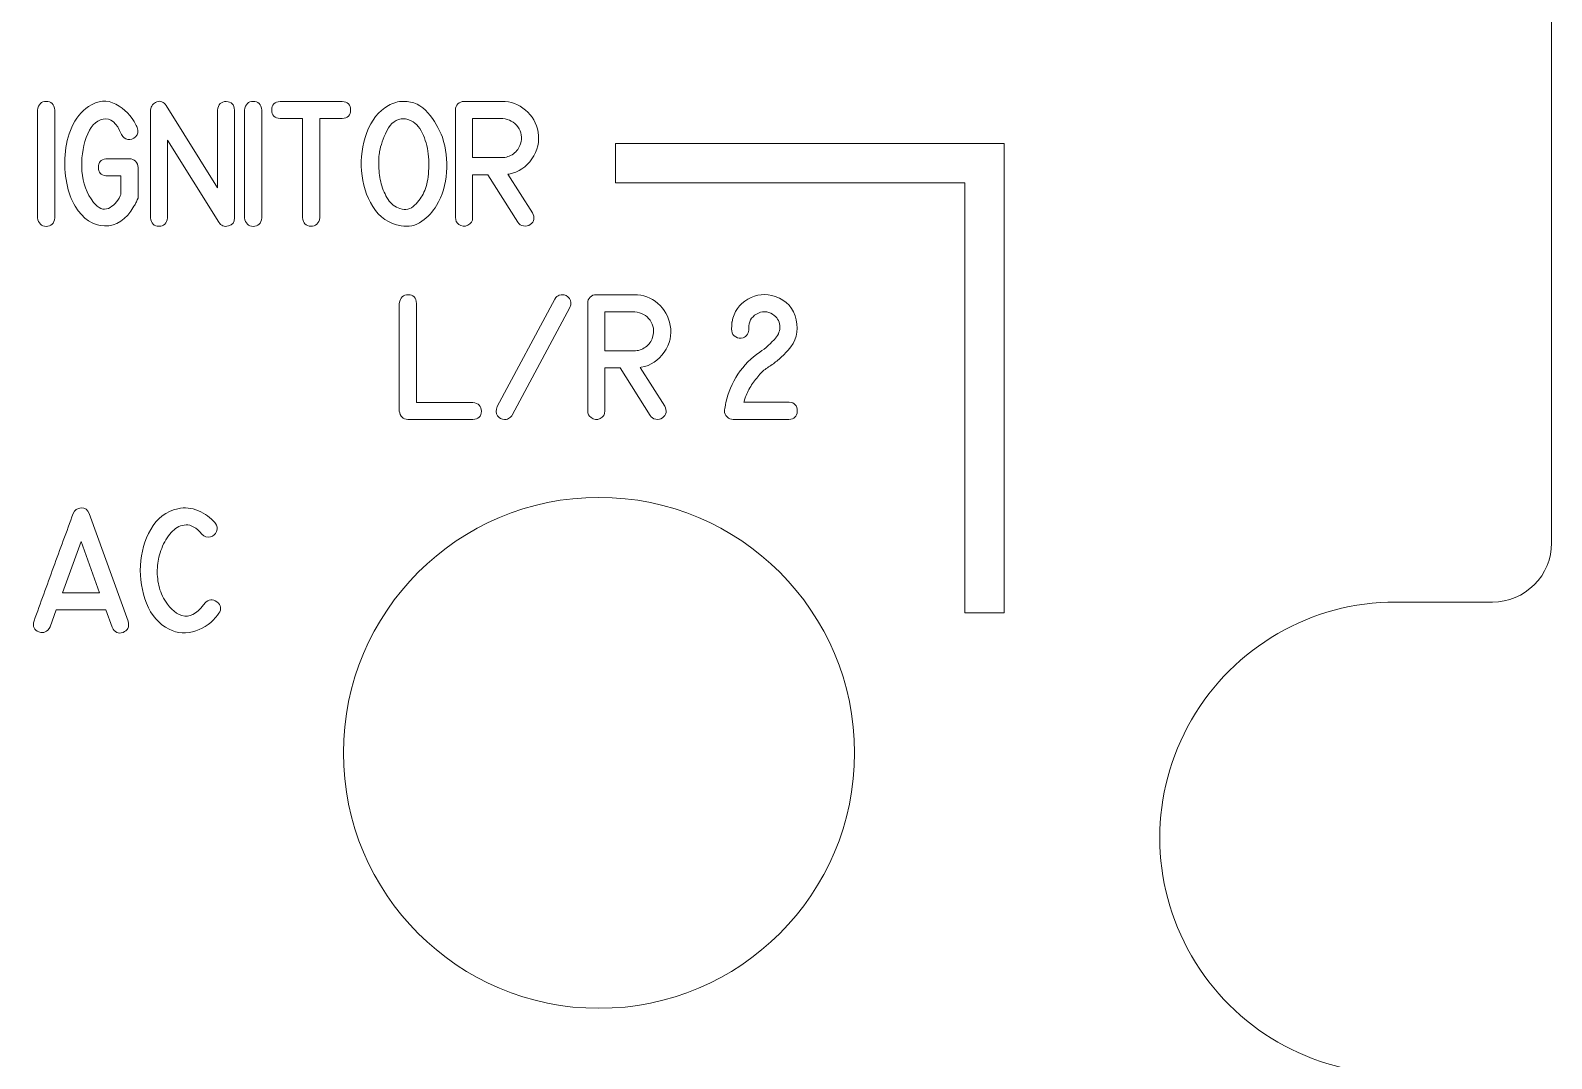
# Model space of a CAD drawing. Header units: millimetres. Extents: x -72 to 72, y -123 to 123.
# Drawn here: x 33.54 to 72.23, y 37.25 to 63.41 of the extents above; entities that cross this region are included whole.
import ezdxf

# ---------------------------------------------------------------- set-up
doc = ezdxf.new("R2010")
doc.units = ezdxf.units.MM
doc.header["$MEASUREMENT"] = 0
doc.layers.add('Layer 1', color=7, linetype='Continuous')

msp = doc.modelspace()

# ---------------------------------------------------------------- linework, layer by layer
at = {"layer": 'Layer 1', "color": 250, "lineweight": 9}
msp.add_ellipse((48, 45.025), major_axis=(0, 6.5), ratio=1, dxfattribs=at)
at = {"layer": 'Layer 1', "lineweight": 9}
msp.add_open_spline([(70.725, 123.025), (70.725, 123.025), (-70.725, 123.025), (-70.725, 123.025), (-70.725, 123.025), (-71.1231, 123.0247), (-71.5047, 122.8663), (-71.786, 122.5847), (-71.786, 122.5847), (-72.0673, 122.303), (-72.2252, 121.923), (-72.225, 121.525), (-72.225, 121.525), (-72.225, 121.525), (-72.225, 117.0375), (-72.225, 117.0375), (-72.225, 117.0375), (-72.2247, 116.6394), (-72.0664, 116.2577), (-71.7847, 115.9764), (-71.7847, 115.9764), (-71.503, 115.6951), (-71.1231, 115.5372), (-70.725, 115.5375), (-70.725, 115.5375), (-70.725, 115.5375), (-68.2625, 115.5375), (-68.2625, 115.5375), (-68.2625, 115.5375), (-66.1189, 115.5375), (-64.1381, 114.3939), (-63.0663, 112.5375), (-63.0663, 112.5375), (-61.9945, 110.6811), (-61.9945, 108.3939), (-63.0663, 106.5375), (-63.0663, 106.5375), (-64.1381, 104.6811), (-66.1189, 103.5375), (-68.2625, 103.5375), (-68.2625, 103.5375), (-68.2625, 103.5375), (-70.725, 103.5375), (-70.725, 103.5375), (-70.725, 103.5375), (-71.1231, 103.5372), (-71.5047, 103.3788), (-71.786, 103.0972), (-71.786, 103.0972), (-72.0673, 102.8155), (-72.2252, 102.4355), (-72.225, 102.0375), (-72.225, 102.0375), (-72.225, 102.0375), (-72.225, 50.3625), (-72.225, 50.3625), (-72.225, 50.3625), (-72.2247, 49.9644), (-72.0664, 49.5827), (-71.7847, 49.3014), (-71.7847, 49.3014), (-71.503, 49.0201), (-71.1231, 48.8622), (-70.725, 48.8625), (-70.725, 48.8625), (-70.725, 48.8625), (-68.2625, 48.8625), (-68.2625, 48.8625), (-68.2625, 48.8625), (-66.1189, 48.8625), (-64.1381, 47.7189), (-63.0663, 45.8625), (-63.0663, 45.8625), (-61.9945, 44.0061), (-61.9945, 41.7189), (-63.0663, 39.8625), (-63.0663, 39.8625), (-64.1381, 38.0061), (-66.1189, 36.8625), (-68.2625, 36.8625), (-68.2625, 36.8625), (-68.2625, 36.8625), (-70.725, 36.8625), (-70.725, 36.8625), (-70.725, 36.8625), (-71.1231, 36.8622), (-71.5047, 36.7038), (-71.786, 36.4222), (-71.786, 36.4222), (-72.0673, 36.1405), (-72.2252, 35.7605), (-72.225, 35.3625), (-72.225, 35.3625), (-72.225, 35.3625), (-72.225, -35.3625), (-72.225, -35.3625), (-72.225, -35.3625), (-72.2247, -35.7606), (-72.0664, -36.1423), (-71.7847, -36.4236), (-71.7847, -36.4236), (-71.503, -36.7049), (-71.1231, -36.8628), (-70.725, -36.8625), (-70.725, -36.8625), (-70.725, -36.8625), (-68.2625, -36.8625), (-68.2625, -36.8625), (-68.2625, -36.8625), (-66.1189, -36.8625), (-64.1381, -38.0061), (-63.0663, -39.8625), (-63.0663, -39.8625), (-61.9945, -41.7189), (-61.9945, -44.0061), (-63.0663, -45.8625), (-63.0663, -45.8625), (-64.1381, -47.7189), (-66.1189, -48.8625), (-68.2625, -48.8625), (-68.2625, -48.8625), (-68.2625, -48.8625), (-70.725, -48.8625), (-70.725, -48.8625), (-70.725, -48.8625), (-71.1231, -48.8628), (-71.5047, -49.0212), (-71.786, -49.3028), (-71.786, -49.3028), (-72.0673, -49.5845), (-72.2252, -49.9645), (-72.225, -50.3625), (-72.225, -50.3625), (-72.225, -50.3625), (-72.225, -102.0375), (-72.225, -102.0375), (-72.225, -102.0375), (-72.2247, -102.4356), (-72.0664, -102.8173), (-71.7847, -103.0986), (-71.7847, -103.0986), (-71.503, -103.3799), (-71.1231, -103.5378), (-70.725, -103.5375), (-70.725, -103.5375), (-70.725, -103.5375), (-68.2625, -103.5375), (-68.2625, -103.5375), (-68.2625, -103.5375), (-66.1189, -103.5375), (-64.1381, -104.6811), (-63.0663, -106.5375), (-63.0663, -106.5375), (-61.9945, -108.3939), (-61.9945, -110.6811), (-63.0663, -112.5375), (-63.0663, -112.5375), (-64.1381, -114.3939), (-66.1189, -115.5375), (-68.2625, -115.5375), (-68.2625, -115.5375), (-68.2625, -115.5375), (-70.725, -115.5375), (-70.725, -115.5375), (-70.725, -115.5375), (-71.1231, -115.5378), (-71.5047, -115.6962), (-71.786, -115.9778), (-71.786, -115.9778), (-72.0673, -116.2595), (-72.2252, -116.6395), (-72.225, -117.0375), (-72.225, -117.0375), (-72.225, -117.0375), (-72.225, -121.525), (-72.225, -121.525), (-72.225, -121.525), (-72.2247, -121.9231), (-72.0664, -122.3048), (-71.7847, -122.5861), (-71.7847, -122.5861), (-71.503, -122.8674), (-71.1231, -123.0253), (-70.725, -123.025), (-70.725, -123.025), (-70.725, -123.025), (70.725, -123.025), (70.725, -123.025), (70.725, -123.025), (71.1231, -123.0248), (71.5048, -122.8664), (71.7861, -122.5847), (71.7861, -122.5847), (72.0674, -122.3031), (72.2253, -121.9231), (72.225, -121.525), (72.225, -121.525), (72.225, -121.525), (72.225, -117.0375), (72.225, -117.0375), (72.225, -117.0375), (72.2248, -116.6395), (72.0664, -116.2578), (71.7847, -115.9765), (71.7847, -115.9765), (71.5031, -115.6952), (71.1231, -115.5373), (70.725, -115.5375), (70.725, -115.5375), (70.725, -115.5375), (68.2625, -115.5375), (68.2625, -115.5375), (68.2625, -115.5375), (66.1189, -115.5375), (64.1382, -114.3939), (63.0664, -112.5375), (63.0664, -112.5375), (61.9946, -110.6811), (61.9946, -108.3939), (63.0664, -106.5375), (63.0664, -106.5375), (64.1382, -104.6811), (66.1189, -103.5375), (68.2625, -103.5375), (68.2625, -103.5375), (68.2625, -103.5375), (70.725, -103.5375), (70.725, -103.5375), (70.725, -103.5375), (71.1231, -103.5373), (71.5048, -103.3789), (71.7861, -103.0972), (71.7861, -103.0972), (72.0674, -102.8156), (72.2253, -102.4356), (72.225, -102.0375), (72.225, -102.0375), (72.225, -102.0375), (72.225, -50.3625), (72.225, -50.3625), (72.225, -50.3625), (72.2248, -49.9645), (72.0664, -49.5828), (71.7847, -49.3015), (71.7847, -49.3015), (71.5031, -49.0202), (71.1231, -48.8623), (70.725, -48.8625), (70.725, -48.8625), (70.725, -48.8625), (68.2625, -48.8625), (68.2625, -48.8625), (68.2625, -48.8625), (66.1189, -48.8625), (64.1382, -47.7189), (63.0664, -45.8625), (63.0664, -45.8625), (61.9946, -44.0061), (61.9946, -41.7189), (63.0664, -39.8625), (63.0664, -39.8625), (64.1382, -38.0061), (66.1189, -36.8625), (68.2625, -36.8625), (68.2625, -36.8625), (68.2625, -36.8625), (70.725, -36.8625), (70.725, -36.8625), (70.725, -36.8625), (71.1231, -36.8623), (71.5048, -36.7039), (71.7861, -36.4222), (71.7861, -36.4222), (72.0674, -36.1406), (72.2253, -35.7606), (72.225, -35.3625), (72.225, -35.3625), (72.225, -35.3625), (72.225, 35.3625), (72.225, 35.3625), (72.225, 35.3625), (72.2248, 35.7605), (72.0664, 36.1422), (71.7847, 36.4235), (71.7847, 36.4235), (71.5031, 36.7048), (71.1231, 36.8627), (70.725, 36.8625), (70.725, 36.8625), (70.725, 36.8625), (68.2625, 36.8625), (68.2625, 36.8625), (68.2625, 36.8625), (66.1189, 36.8625), (64.1382, 38.0061), (63.0664, 39.8625), (63.0664, 39.8625), (61.9946, 41.7189), (61.9946, 44.0061), (63.0664, 45.8625), (63.0664, 45.8625), (64.1382, 47.7189), (66.1189, 48.8625), (68.2625, 48.8625), (68.2625, 48.8625), (68.2625, 48.8625), (70.725, 48.8625), (70.725, 48.8625), (70.725, 48.8625), (71.1231, 48.8627), (71.5048, 49.0211), (71.7861, 49.3028), (71.7861, 49.3028), (72.0674, 49.5844), (72.2253, 49.9644), (72.225, 50.3625), (72.225, 50.3625), (72.225, 50.3625), (72.225, 102.0375), (72.225, 102.0375), (72.225, 102.0375), (72.2248, 102.4355), (72.0664, 102.8172), (71.7847, 103.0985), (71.7847, 103.0985), (71.5031, 103.3798), (71.1231, 103.5377), (70.725, 103.5375), (70.725, 103.5375), (70.725, 103.5375), (68.2625, 103.5375), (68.2625, 103.5375), (68.2625, 103.5375), (66.1189, 103.5375), (64.1382, 104.6811), (63.0664, 106.5375), (63.0664, 106.5375), (61.9946, 108.3939), (61.9946, 110.6811), (63.0664, 112.5375), (63.0664, 112.5375), (64.1382, 114.3939), (66.1189, 115.5375), (68.2625, 115.5375), (68.2625, 115.5375), (68.2625, 115.5375), (70.725, 115.5375), (70.725, 115.5375), (70.725, 115.5375), (71.1231, 115.5377), (71.5048, 115.6961), (71.7861, 115.9778), (71.7861, 115.9778), (72.0674, 116.2594), (72.2253, 116.6394), (72.225, 117.0375), (72.225, 117.0375), (72.225, 117.0375), (72.225, 121.525), (72.225, 121.525), (72.225, 121.525), (72.2248, 121.923), (72.0664, 122.3047), (71.7847, 122.586), (71.7847, 122.586), (71.5031, 122.8673), (71.1231, 123.0252), (70.725, 123.025)], degree=3, knots=[0, 0, 0, 0, 0.0107527, 0.0107527, 0.0107527, 0.0107527, 0.0215054, 0.0215054, 0.0215054, 0.0215054, 0.0322581, 0.0322581, 0.0322581, 0.0322581, 0.0430108, 0.0430108, 0.0430108, 0.0430108, 0.0537634, 0.0537634, 0.0537634, 0.0537634, 0.0645161, 0.0645161, 0.0645161, 0.0645161, 0.0752688, 0.0752688, 0.0752688, 0.0752688, 0.0860215, 0.0860215, 0.0860215, 0.0860215, 0.0967742, 0.0967742, 0.0967742, 0.0967742, 0.1075269, 0.1075269, 0.1075269, 0.1075269, 0.1182796, 0.1182796, 0.1182796, 0.1182796, 0.1290323, 0.1290323, 0.1290323, 0.1290323, 0.1397849, 0.1397849, 0.1397849, 0.1397849, 0.1505376, 0.1505376, 0.1505376, 0.1505376, 0.1612903, 0.1612903, 0.1612903, 0.1612903, 0.172043, 0.172043, 0.172043, 0.172043, 0.1827957, 0.1827957, 0.1827957, 0.1827957, 0.1935484, 0.1935484, 0.1935484, 0.1935484, 0.2043011, 0.2043011, 0.2043011, 0.2043011, 0.2150538, 0.2150538, 0.2150538, 0.2150538, 0.2258065, 0.2258065, 0.2258065, 0.2258065, 0.2365591, 0.2365591, 0.2365591, 0.2365591, 0.2473118, 0.2473118, 0.2473118, 0.2473118, 0.2580645, 0.2580645, 0.2580645, 0.2580645, 0.2688172, 0.2688172, 0.2688172, 0.2688172, 0.2795699, 0.2795699, 0.2795699, 0.2795699, 0.2903226, 0.2903226, 0.2903226, 0.2903226, 0.3010753, 0.3010753, 0.3010753, 0.3010753, 0.311828, 0.311828, 0.311828, 0.311828, 0.3225806, 0.3225806, 0.3225806, 0.3225806, 0.3333333, 0.3333333, 0.3333333, 0.3333333, 0.344086, 0.344086, 0.344086, 0.344086, 0.3548387, 0.3548387, 0.3548387, 0.3548387, 0.3655914, 0.3655914, 0.3655914, 0.3655914, 0.3763441, 0.3763441, 0.3763441, 0.3763441, 0.3870968, 0.3870968, 0.3870968, 0.3870968, 0.3978495, 0.3978495, 0.3978495, 0.3978495, 0.4086022, 0.4086022, 0.4086022, 0.4086022, 0.4193548, 0.4193548, 0.4193548, 0.4193548, 0.4301075, 0.4301075, 0.4301075, 0.4301075, 0.4408602, 0.4408602, 0.4408602, 0.4408602, 0.4516129, 0.4516129, 0.4516129, 0.4516129, 0.4623656, 0.4623656, 0.4623656, 0.4623656, 0.4731183, 0.4731183, 0.4731183, 0.4731183, 0.483871, 0.483871, 0.483871, 0.483871, 0.4946237, 0.4946237, 0.4946237, 0.4946237, 0.5053763, 0.5053763, 0.5053763, 0.5053763, 0.516129, 0.516129, 0.516129, 0.516129, 0.5268817, 0.5268817, 0.5268817, 0.5268817, 0.5376344, 0.5376344, 0.5376344, 0.5376344, 0.5483871, 0.5483871, 0.5483871, 0.5483871, 0.5591398, 0.5591398, 0.5591398, 0.5591398, 0.5698925, 0.5698925, 0.5698925, 0.5698925, 0.5806452, 0.5806452, 0.5806452, 0.5806452, 0.5913978, 0.5913978, 0.5913978, 0.5913978, 0.6021505, 0.6021505, 0.6021505, 0.6021505, 0.6129032, 0.6129032, 0.6129032, 0.6129032, 0.6236559, 0.6236559, 0.6236559, 0.6236559, 0.6344086, 0.6344086, 0.6344086, 0.6344086, 0.6451613, 0.6451613, 0.6451613, 0.6451613, 0.655914, 0.655914, 0.655914, 0.655914, 0.6666667, 0.6666667, 0.6666667, 0.6666667, 0.6774194, 0.6774194, 0.6774194, 0.6774194, 0.688172, 0.688172, 0.688172, 0.688172, 0.6989247, 0.6989247, 0.6989247, 0.6989247, 0.7096774, 0.7096774, 0.7096774, 0.7096774, 0.7204301, 0.7204301, 0.7204301, 0.7204301, 0.7311828, 0.7311828, 0.7311828, 0.7311828, 0.7419355, 0.7419355, 0.7419355, 0.7419355, 0.7526882, 0.7526882, 0.7526882, 0.7526882, 0.7634409, 0.7634409, 0.7634409, 0.7634409, 0.7741935, 0.7741935, 0.7741935, 0.7741935, 0.7849462, 0.7849462, 0.7849462, 0.7849462, 0.7956989, 0.7956989, 0.7956989, 0.7956989, 0.8064516, 0.8064516, 0.8064516, 0.8064516, 0.8172043, 0.8172043, 0.8172043, 0.8172043, 0.827957, 0.827957, 0.827957, 0.827957, 0.8387097, 0.8387097, 0.8387097, 0.8387097, 0.8494624, 0.8494624, 0.8494624, 0.8494624, 0.8602151, 0.8602151, 0.8602151, 0.8602151, 0.8709677, 0.8709677, 0.8709677, 0.8709677, 0.8817204, 0.8817204, 0.8817204, 0.8817204, 0.8924731, 0.8924731, 0.8924731, 0.8924731, 0.9032258, 0.9032258, 0.9032258, 0.9032258, 0.9139785, 0.9139785, 0.9139785, 0.9139785, 0.9247312, 0.9247312, 0.9247312, 0.9247312, 0.9354839, 0.9354839, 0.9354839, 0.9354839, 0.9462366, 0.9462366, 0.9462366, 0.9462366, 0.9569892, 0.9569892, 0.9569892, 0.9569892, 0.9677419, 0.9677419, 0.9677419, 0.9677419, 0.9784946, 0.9784946, 0.9784946, 0.9784946, 1, 1, 1, 1], dxfattribs=at)
at = {"layer": 'Layer 1', "color": 240, "lineweight": 9}
for points, knots in [([(34.1618, 58.6382), (34.139, 58.4927), (34.0655, 58.4202), (33.9411, 58.4207), (33.9411, 58.4207), (33.8162, 58.4212), (33.7432, 58.4937), (33.7215, 58.6382), (33.7215, 58.6382), (33.7215, 58.6382), (33.7215, 61.3793), (33.7215, 61.3793), (33.7215, 61.3793), (33.7432, 61.5248), (33.8162, 61.5983), (33.9411, 61.5989), (33.9411, 61.5989), (34.0655, 61.5994), (34.139, 61.5258), (34.1618, 61.3793), (34.1618, 61.3793), (34.1618, 61.3793), (34.1618, 58.6382), (34.1618, 58.6382)], [0, 0, 0, 0, 0.1428571, 0.1428571, 0.1428571, 0.1428571, 0.2857143, 0.2857143, 0.2857143, 0.2857143, 0.4285714, 0.4285714, 0.4285714, 0.4285714, 0.5714286, 0.5714286, 0.5714286, 0.5714286, 0.7142857, 0.7142857, 0.7142857, 0.7142857, 1, 1, 1, 1]), ([(35.472, 59.7034), (35.472, 59.7034), (35.4582, 59.705), (35.4582, 59.705), (35.4582, 59.705), (35.3317, 59.7203), (35.2688, 59.7923), (35.2688, 59.9204), (35.2688, 59.9204), (35.2688, 60.0484), (35.3317, 60.1204), (35.4582, 60.1357), (35.4582, 60.1357), (35.4582, 60.1357), (35.472, 60.1389), (35.472, 60.1389), (35.472, 60.1389), (35.472, 60.1389), (35.4857, 60.1389), (35.4857, 60.1389), (35.4857, 60.1389), (35.4857, 60.1389), (36.0577, 60.1389), (36.0577, 60.1389), (36.0577, 60.1389), (36.1181, 60.1389), (36.1694, 60.1177), (36.2123, 60.0749), (36.2123, 60.0749), (36.2551, 60.032), (36.2763, 59.9802), (36.2763, 59.9204), (36.2763, 59.9204), (36.2763, 59.9204), (36.2763, 59.1345), (36.2763, 59.1345), (36.2763, 59.1345), (36.2763, 59.1345), (36.2578, 59.0943), (36.2578, 59.0943), (36.2578, 59.0943), (36.2578, 59.0943), (36.2472, 59.0695), (36.2472, 59.0695), (36.2472, 59.0695), (36.2472, 59.0695), (36.2361, 59.0462), (36.2361, 59.0462), (36.2361, 59.0462), (36.2361, 59.0462), (36.2239, 59.0229), (36.2239, 59.0229), (36.2239, 59.0229), (36.2239, 59.0229), (36.2112, 58.9996), (36.2112, 58.9996), (36.2112, 58.9996), (36.2112, 58.9996), (36.2006, 58.9763), (36.2006, 58.9763), (36.2006, 58.9763), (36.2006, 58.9763), (36.1879, 58.953), (36.1879, 58.953), (36.1879, 58.953), (36.1879, 58.953), (36.1742, 58.9298), (36.1742, 58.9298), (36.1742, 58.9298), (35.9736, 58.589), (35.7244, 58.4223), (35.427, 58.4297), (35.427, 58.4297), (35.1291, 58.4376), (34.8793, 58.6059), (34.6766, 58.9345), (34.6766, 58.9345), (34.5803, 59.0906), (34.5094, 59.2859), (34.4628, 59.5214), (34.4628, 59.5214), (34.4163, 59.7563), (34.402, 59.9966), (34.421, 60.2421), (34.421, 60.2421), (34.4395, 60.4876), (34.4967, 60.721), (34.5919, 60.9427), (34.5919, 60.9427), (34.6877, 61.1644), (34.8306, 61.3406), (35.0206, 61.4708), (35.0206, 61.4708), (35.2587, 61.6322), (35.4899, 61.6507), (35.7154, 61.5274), (35.7154, 61.5274), (35.9408, 61.4036), (36.1091, 61.2306), (36.2207, 61.0073), (36.2207, 61.0073), (36.2207, 61.0073), (36.2329, 60.9824), (36.2329, 60.9824), (36.2329, 60.9824), (36.2329, 60.9824), (36.2424, 60.9607), (36.2424, 60.9607), (36.2424, 60.9607), (36.2424, 60.9607), (36.2546, 60.9374), (36.2546, 60.9374), (36.2546, 60.9374), (36.29, 60.8395), (36.2763, 60.7591), (36.2144, 60.6972), (36.2144, 60.6972), (36.1546, 60.6384), (36.0895, 60.6162), (36.0191, 60.631), (36.0191, 60.631), (35.9487, 60.6464), (35.8948, 60.6876), (35.8561, 60.7559), (35.8561, 60.7559), (35.7355, 61.0559), (35.5799, 61.1867), (35.3889, 61.148), (35.3889, 61.148), (35.1984, 61.1099), (35.0555, 60.9538), (34.9602, 60.6802), (34.9602, 60.6802), (34.8671, 60.4157), (34.8306, 60.131), (34.8502, 59.8267), (34.8502, 59.8267), (34.8698, 59.5224), (34.9692, 59.2568), (35.1481, 59.0308), (35.1481, 59.0308), (35.2709, 58.8726), (35.3958, 58.8218), (35.5233, 58.8784), (35.5233, 58.8784), (35.6503, 58.9356), (35.7503, 59.0414), (35.8238, 59.1965), (35.8238, 59.1965), (35.8238, 59.1965), (35.8408, 59.2303), (35.8408, 59.2303), (35.8408, 59.2303), (35.8408, 59.2303), (35.8408, 59.7034), (35.8408, 59.7034), (35.8408, 59.7034), (35.8408, 59.7034), (35.472, 59.7034), (35.472, 59.7034)], [0, 0, 0, 0, 0.0243902, 0.0243902, 0.0243902, 0.0243902, 0.0487805, 0.0487805, 0.0487805, 0.0487805, 0.0731707, 0.0731707, 0.0731707, 0.0731707, 0.097561, 0.097561, 0.097561, 0.097561, 0.1219512, 0.1219512, 0.1219512, 0.1219512, 0.1463415, 0.1463415, 0.1463415, 0.1463415, 0.1707317, 0.1707317, 0.1707317, 0.1707317, 0.195122, 0.195122, 0.195122, 0.195122, 0.2195122, 0.2195122, 0.2195122, 0.2195122, 0.2439024, 0.2439024, 0.2439024, 0.2439024, 0.2682927, 0.2682927, 0.2682927, 0.2682927, 0.2926829, 0.2926829, 0.2926829, 0.2926829, 0.3170732, 0.3170732, 0.3170732, 0.3170732, 0.3414634, 0.3414634, 0.3414634, 0.3414634, 0.3658537, 0.3658537, 0.3658537, 0.3658537, 0.3902439, 0.3902439, 0.3902439, 0.3902439, 0.4146341, 0.4146341, 0.4146341, 0.4146341, 0.4390244, 0.4390244, 0.4390244, 0.4390244, 0.4634146, 0.4634146, 0.4634146, 0.4634146, 0.4878049, 0.4878049, 0.4878049, 0.4878049, 0.5121951, 0.5121951, 0.5121951, 0.5121951, 0.5365854, 0.5365854, 0.5365854, 0.5365854, 0.5609756, 0.5609756, 0.5609756, 0.5609756, 0.5853659, 0.5853659, 0.5853659, 0.5853659, 0.6097561, 0.6097561, 0.6097561, 0.6097561, 0.6341463, 0.6341463, 0.6341463, 0.6341463, 0.6585366, 0.6585366, 0.6585366, 0.6585366, 0.6829268, 0.6829268, 0.6829268, 0.6829268, 0.7073171, 0.7073171, 0.7073171, 0.7073171, 0.7317073, 0.7317073, 0.7317073, 0.7317073, 0.7560976, 0.7560976, 0.7560976, 0.7560976, 0.7804878, 0.7804878, 0.7804878, 0.7804878, 0.804878, 0.804878, 0.804878, 0.804878, 0.8292683, 0.8292683, 0.8292683, 0.8292683, 0.8536585, 0.8536585, 0.8536585, 0.8536585, 0.8780488, 0.8780488, 0.8780488, 0.8780488, 0.902439, 0.902439, 0.902439, 0.902439, 0.9268293, 0.9268293, 0.9268293, 0.9268293, 0.9512195, 0.9512195, 0.9512195, 0.9512195, 1, 1, 1, 1]), ([(38.7321, 58.6382), (38.7321, 58.5297), (38.6797, 58.4609), (38.5749, 58.4313), (38.5749, 58.4313), (38.4696, 58.4022), (38.3887, 58.4329), (38.3305, 58.5239), (38.3305, 58.5239), (38.3305, 58.5239), (37.0282, 60.612), (37.0282, 60.612), (37.0282, 60.612), (37.0282, 60.612), (37.0282, 58.6382), (37.0282, 58.6382), (37.0282, 58.6382), (37.0054, 58.4937), (36.9324, 58.4212), (36.8091, 58.4212), (36.8091, 58.4212), (36.6853, 58.4212), (36.6128, 58.4937), (36.5911, 58.6382), (36.5911, 58.6382), (36.5911, 58.6382), (36.5911, 61.3761), (36.5911, 61.3761), (36.5911, 61.3761), (36.6064, 61.4835), (36.6615, 61.5544), (36.7562, 61.5888), (36.7562, 61.5888), (36.8509, 61.6227), (36.9298, 61.5904), (36.9927, 61.4925), (36.9927, 61.4925), (36.9927, 61.4925), (38.295, 59.4012), (38.295, 59.4012), (38.295, 59.4012), (38.295, 59.4012), (38.295, 61.3761), (38.295, 61.3761), (38.295, 61.3761), (38.3146, 61.5237), (38.3897, 61.5973), (38.5204, 61.5957), (38.5204, 61.5957), (38.6511, 61.5941), (38.7215, 61.5211), (38.7321, 61.3761), (38.7321, 61.3761), (38.7321, 61.3761), (38.7321, 58.6382), (38.7321, 58.6382)], [0, 0, 0, 0, 0.0666667, 0.0666667, 0.0666667, 0.0666667, 0.1333333, 0.1333333, 0.1333333, 0.1333333, 0.2, 0.2, 0.2, 0.2, 0.2666667, 0.2666667, 0.2666667, 0.2666667, 0.3333333, 0.3333333, 0.3333333, 0.3333333, 0.4, 0.4, 0.4, 0.4, 0.4666667, 0.4666667, 0.4666667, 0.4666667, 0.5333333, 0.5333333, 0.5333333, 0.5333333, 0.6, 0.6, 0.6, 0.6, 0.6666667, 0.6666667, 0.6666667, 0.6666667, 0.7333333, 0.7333333, 0.7333333, 0.7333333, 0.8, 0.8, 0.8, 0.8, 0.8666667, 0.8666667, 0.8666667, 0.8666667, 1, 1, 1, 1]), ([(39.4269, 58.6382), (39.4041, 58.4927), (39.3306, 58.4202), (39.2062, 58.4207), (39.2062, 58.4207), (39.0813, 58.4212), (39.0083, 58.4937), (38.9866, 58.6382), (38.9866, 58.6382), (38.9866, 58.6382), (38.9866, 61.3793), (38.9866, 61.3793), (38.9866, 61.3793), (39.0083, 61.5248), (39.0813, 61.5983), (39.2062, 61.5989), (39.2062, 61.5989), (39.3306, 61.5994), (39.4041, 61.5258), (39.4269, 61.3793), (39.4269, 61.3793), (39.4269, 61.3793), (39.4269, 58.6382), (39.4269, 58.6382)], [0, 0, 0, 0, 0.1428571, 0.1428571, 0.1428571, 0.1428571, 0.2857143, 0.2857143, 0.2857143, 0.2857143, 0.4285714, 0.4285714, 0.4285714, 0.4285714, 0.5714286, 0.5714286, 0.5714286, 0.5714286, 0.7142857, 0.7142857, 0.7142857, 0.7142857, 1, 1, 1, 1]), ([(40.4624, 58.6414), (40.4624, 58.6414), (40.4624, 61.1623), (40.4624, 61.1623), (40.4624, 61.1623), (40.4624, 61.1623), (39.8936, 61.1623), (39.8936, 61.1623), (39.8936, 61.1623), (39.7491, 61.1734), (39.6766, 61.2464), (39.6771, 61.3798), (39.6771, 61.3798), (39.6777, 61.5137), (39.7502, 61.5872), (39.8936, 61.5994), (39.8936, 61.5994), (39.8936, 61.5994), (41.4673, 61.5994), (41.4673, 61.5994), (41.4673, 61.5994), (41.6096, 61.5883), (41.6816, 61.5147), (41.6821, 61.3798), (41.6821, 61.3798), (41.6827, 61.2454), (41.6107, 61.1724), (41.4673, 61.1623), (41.4673, 61.1623), (41.4673, 61.1623), (40.9, 61.1623), (40.9, 61.1623), (40.9, 61.1623), (40.9, 61.1623), (40.9, 58.6414), (40.9, 58.6414), (40.9, 58.6414), (40.8762, 58.4948), (40.8, 58.4223), (40.6709, 58.4244), (40.6709, 58.4244), (40.5423, 58.4265), (40.473, 58.499), (40.4624, 58.6414)], [0, 0, 0, 0, 0.0833333, 0.0833333, 0.0833333, 0.0833333, 0.1666667, 0.1666667, 0.1666667, 0.1666667, 0.25, 0.25, 0.25, 0.25, 0.3333333, 0.3333333, 0.3333333, 0.3333333, 0.4166667, 0.4166667, 0.4166667, 0.4166667, 0.5, 0.5, 0.5, 0.5, 0.5833333, 0.5833333, 0.5833333, 0.5833333, 0.6666667, 0.6666667, 0.6666667, 0.6666667, 0.75, 0.75, 0.75, 0.75, 0.8333333, 0.8333333, 0.8333333, 0.8333333, 1, 1, 1, 1]), ([(44.0163, 60.6861), (44.111, 60.3998), (44.147, 60.1029), (44.1237, 59.7949), (44.1237, 59.7949), (44.1004, 59.487), (44.0157, 59.206), (43.8702, 58.9515), (43.8702, 58.9515), (43.7781, 58.7932), (43.6527, 58.6588), (43.4934, 58.5482), (43.4934, 58.5482), (43.3342, 58.4376), (43.1585, 58.399), (42.9664, 58.4323), (42.9664, 58.4323), (42.6531, 58.4868), (42.4134, 58.6504), (42.2473, 58.9218), (42.2473, 58.9218), (42.0806, 59.1938), (41.9853, 59.4965), (41.961, 59.8299), (41.961, 59.8299), (41.9366, 60.1632), (41.9816, 60.4876), (42.0959, 60.8041), (42.0959, 60.8041), (42.2102, 61.1205), (42.3923, 61.3502), (42.6425, 61.4941), (42.6425, 61.4941), (42.7643, 61.5645), (42.8923, 61.5994), (43.0251, 61.5994), (43.0251, 61.5994), (43.2797, 61.5994), (43.4871, 61.5036), (43.6485, 61.3121), (43.6485, 61.3121), (43.8099, 61.12), (43.9321, 60.9115), (44.0163, 60.6861)], [0, 0, 0, 0, 0.0833333, 0.0833333, 0.0833333, 0.0833333, 0.1666667, 0.1666667, 0.1666667, 0.1666667, 0.25, 0.25, 0.25, 0.25, 0.3333333, 0.3333333, 0.3333333, 0.3333333, 0.4166667, 0.4166667, 0.4166667, 0.4166667, 0.5, 0.5, 0.5, 0.5, 0.5833333, 0.5833333, 0.5833333, 0.5833333, 0.6666667, 0.6666667, 0.6666667, 0.6666667, 0.75, 0.75, 0.75, 0.75, 0.8333333, 0.8333333, 0.8333333, 0.8333333, 1, 1, 1, 1]), ([(46.3075, 58.761), (46.3737, 58.644), (46.3551, 58.5461), (46.252, 58.4662), (46.252, 58.4662), (46.2022, 58.4313), (46.1451, 58.4191), (46.0805, 58.4308), (46.0805, 58.4308), (46.0159, 58.4419), (45.9689, 58.4741), (45.9387, 58.5265), (45.9387, 58.5265), (45.9387, 58.5265), (45.1746, 59.7346), (45.1746, 59.7346), (45.1746, 59.7346), (45.1746, 59.7346), (44.7867, 59.7346), (44.7867, 59.7346), (44.7867, 59.7346), (44.7867, 59.7346), (44.7867, 58.6429), (44.7867, 58.6429), (44.7867, 58.6429), (44.7867, 58.553), (44.7459, 58.4884), (44.6645, 58.4482), (44.6645, 58.4482), (44.5824, 58.4085), (44.5062, 58.4159), (44.4348, 58.471), (44.4348, 58.471), (44.3782, 58.5133), (44.3496, 58.5705), (44.3496, 58.6429), (44.3496, 58.6429), (44.3496, 58.6429), (44.3496, 61.3824), (44.3496, 61.3824), (44.3496, 61.3824), (44.3496, 61.4422), (44.3708, 61.4936), (44.4126, 61.5359), (44.4126, 61.5359), (44.4544, 61.5782), (44.5057, 61.5994), (44.5666, 61.5994), (44.5666, 61.5994), (44.5666, 61.5994), (45.5291, 61.5994), (45.5291, 61.5994), (45.5291, 61.5994), (45.7609, 61.5994), (45.962, 61.5258), (46.1324, 61.3787), (46.1324, 61.3787), (46.3028, 61.2311), (46.4091, 61.0443), (46.4504, 60.8178), (46.4504, 60.8178), (46.4938, 60.5749), (46.4425, 60.3479), (46.2959, 60.1368), (46.2959, 60.1368), (46.1498, 59.9251), (45.9556, 59.7971), (45.7138, 59.7516), (45.7138, 59.7516), (45.7138, 59.7516), (45.6842, 59.7468), (45.6842, 59.7468), (45.6842, 59.7468), (45.6842, 59.7468), (46.3075, 58.761), (46.3075, 58.761)], [0, 0, 0, 0, 0.05, 0.05, 0.05, 0.05, 0.1, 0.1, 0.1, 0.1, 0.15, 0.15, 0.15, 0.15, 0.2, 0.2, 0.2, 0.2, 0.25, 0.25, 0.25, 0.25, 0.3, 0.3, 0.3, 0.3, 0.35, 0.35, 0.35, 0.35, 0.4, 0.4, 0.4, 0.4, 0.45, 0.45, 0.45, 0.45, 0.5, 0.5, 0.5, 0.5, 0.55, 0.55, 0.55, 0.55, 0.6, 0.6, 0.6, 0.6, 0.65, 0.65, 0.65, 0.65, 0.7, 0.7, 0.7, 0.7, 0.75, 0.75, 0.75, 0.75, 0.8, 0.8, 0.8, 0.8, 0.85, 0.85, 0.85, 0.85, 0.9, 0.9, 0.9, 0.9, 1, 1, 1, 1]), ([(43.0378, 61.1591), (42.8479, 61.1591), (42.7039, 61.057), (42.606, 60.8522), (42.606, 60.8522), (42.5081, 60.6474), (42.4468, 60.4728), (42.4208, 60.3283), (42.4208, 60.3283), (42.4012, 60.2225), (42.3938, 60.095), (42.3991, 59.9452), (42.3991, 59.9452), (42.4044, 59.7955), (42.4261, 59.6473), (42.4642, 59.5013), (42.4642, 59.5013), (42.5023, 59.3547), (42.56, 59.2229), (42.6362, 59.106), (42.6362, 59.106), (42.7129, 58.9885), (42.8129, 58.9107), (42.9368, 58.8726), (42.9368, 58.8726), (43.0818, 58.8271), (43.2066, 58.8557), (43.3114, 58.9583), (43.3114, 58.9583), (43.4162, 59.0615), (43.4956, 59.1705), (43.5495, 59.2864), (43.5495, 59.2864), (43.604, 59.4055), (43.6416, 59.5611), (43.6617, 59.7547), (43.6617, 59.7547), (43.6818, 59.9479), (43.6771, 60.141), (43.648, 60.3336), (43.648, 60.3336), (43.6183, 60.5263), (43.5607, 60.6998), (43.4749, 60.8543), (43.4749, 60.8543), (43.3892, 61.0089), (43.267, 61.1073), (43.1093, 61.1496), (43.1093, 61.1496), (43.0886, 61.156), (43.0648, 61.1591), (43.0378, 61.1591)], [0, 0, 0, 0, 0.0714286, 0.0714286, 0.0714286, 0.0714286, 0.1428571, 0.1428571, 0.1428571, 0.1428571, 0.2142857, 0.2142857, 0.2142857, 0.2142857, 0.2857143, 0.2857143, 0.2857143, 0.2857143, 0.3571429, 0.3571429, 0.3571429, 0.3571429, 0.4285714, 0.4285714, 0.4285714, 0.4285714, 0.5, 0.5, 0.5, 0.5, 0.5714286, 0.5714286, 0.5714286, 0.5714286, 0.6428571, 0.6428571, 0.6428571, 0.6428571, 0.7142857, 0.7142857, 0.7142857, 0.7142857, 0.7857143, 0.7857143, 0.7857143, 0.7857143, 0.8571429, 0.8571429, 0.8571429, 0.8571429, 1, 1, 1, 1]), ([(45.5291, 60.1701), (45.6349, 60.1701), (45.7323, 60.2019), (45.8217, 60.2664), (45.8217, 60.2664), (45.9112, 60.3305), (45.971, 60.4141), (46.0022, 60.5173), (46.0022, 60.5173), (46.0509, 60.6765), (46.0286, 60.8205), (45.9355, 60.9491), (45.9355, 60.9491), (45.8424, 61.0776), (45.7143, 61.1486), (45.5513, 61.1623), (45.5513, 61.1623), (45.5513, 61.1623), (44.7867, 61.1623), (44.7867, 61.1623), (44.7867, 61.1623), (44.7867, 61.1623), (44.7867, 60.1701), (44.7867, 60.1701), (44.7867, 60.1701), (44.7867, 60.1701), (45.5291, 60.1701), (45.5291, 60.1701)], [0, 0, 0, 0, 0.125, 0.125, 0.125, 0.125, 0.25, 0.25, 0.25, 0.25, 0.375, 0.375, 0.375, 0.375, 0.5, 0.5, 0.5, 0.5, 0.625, 0.625, 0.625, 0.625, 0.75, 0.75, 0.75, 0.75, 1, 1, 1, 1]), ([(58.3001, 59.5249), (58.3001, 59.5249), (58.3001, 48.5863), (58.3001, 48.5863), (58.3001, 48.5863), (58.3001, 48.5863), (57.3001, 48.5863), (57.3001, 48.5863), (57.3001, 48.5863), (57.3001, 48.5863), (57.3001, 59.5249), (57.3001, 59.5249), (57.3001, 59.5249), (57.3001, 59.5249), (48.4233, 59.5249), (48.4233, 59.5249), (48.4233, 59.5249), (48.4233, 59.5249), (48.4233, 60.5249), (48.4233, 60.5249), (48.4233, 60.5249), (48.4233, 60.5249), (57.3001, 60.5249), (57.3001, 60.5249), (57.3001, 60.5249), (57.3001, 60.5249), (58.3001, 60.5249), (58.3001, 60.5249), (58.3001, 60.5249), (58.3001, 60.5249), (58.3001, 59.5249), (58.3001, 59.5249)], [0, 0, 0, 0, 0.1111111, 0.1111111, 0.1111111, 0.1111111, 0.2222222, 0.2222222, 0.2222222, 0.2222222, 0.3333333, 0.3333333, 0.3333333, 0.3333333, 0.4444444, 0.4444444, 0.4444444, 0.4444444, 0.5555556, 0.5555556, 0.5555556, 0.5555556, 0.6666667, 0.6666667, 0.6666667, 0.6666667, 0.7777778, 0.7777778, 0.7777778, 0.7777778, 1, 1, 1, 1]), ([(43.1417, 53.5051), (43.0147, 53.5136), (42.9412, 53.585), (42.9216, 53.7205), (42.9216, 53.7205), (42.9216, 53.7205), (42.9216, 56.4616), (42.9216, 56.4616), (42.9216, 56.4616), (42.9433, 56.6103), (43.019, 56.6833), (43.1481, 56.6812), (43.1481, 56.6812), (43.2772, 56.6785), (43.3476, 56.605), (43.3587, 56.4616), (43.3587, 56.4616), (43.3587, 56.4616), (43.3587, 53.938), (43.3587, 53.938), (43.3587, 53.938), (43.3587, 53.938), (44.7896, 53.939), (44.7896, 53.939), (44.7896, 53.939), (44.9367, 53.9226), (45.0092, 53.8485), (45.0076, 53.7168), (45.0076, 53.7168), (45.006, 53.585), (44.933, 53.5146), (44.788, 53.5051), (44.788, 53.5051), (44.788, 53.5051), (43.1417, 53.5051), (43.1417, 53.5051)], [0, 0, 0, 0, 0.1, 0.1, 0.1, 0.1, 0.2, 0.2, 0.2, 0.2, 0.3, 0.3, 0.3, 0.3, 0.4, 0.4, 0.4, 0.4, 0.5, 0.5, 0.5, 0.5, 0.6, 0.6, 0.6, 0.6, 0.7, 0.7, 0.7, 0.7, 0.8, 0.8, 0.8, 0.8, 1, 1, 1, 1]), ([(46.8777, 56.5685), (46.9089, 56.6246), (46.9465, 56.6574), (46.9904, 56.6669), (46.9904, 56.6669), (47.0343, 56.6769), (47.0587, 56.6817), (47.0639, 56.6817), (47.0639, 56.6817), (47.1386, 56.6817), (47.1999, 56.6494), (47.2481, 56.5854), (47.2481, 56.5854), (47.2968, 56.5214), (47.2994, 56.4462), (47.256, 56.3594), (47.256, 56.3594), (47.256, 56.3594), (45.7929, 53.6184), (45.7929, 53.6184), (45.7929, 53.6184), (45.7802, 53.5945), (45.758, 53.5702), (45.7262, 53.5448), (45.7262, 53.5448), (45.6939, 53.5194), (45.6516, 53.5067), (45.5987, 53.5067), (45.5987, 53.5067), (45.5246, 53.5067), (45.4653, 53.539), (45.4214, 53.603), (45.4214, 53.603), (45.3775, 53.667), (45.3733, 53.7438), (45.4082, 53.8337), (45.4082, 53.8337), (45.4082, 53.8337), (46.8777, 56.5685), (46.8777, 56.5685)], [0, 0, 0, 0, 0.0909091, 0.0909091, 0.0909091, 0.0909091, 0.1818182, 0.1818182, 0.1818182, 0.1818182, 0.2727273, 0.2727273, 0.2727273, 0.2727273, 0.3636364, 0.3636364, 0.3636364, 0.3636364, 0.4545455, 0.4545455, 0.4545455, 0.4545455, 0.5454545, 0.5454545, 0.5454545, 0.5454545, 0.6363636, 0.6363636, 0.6363636, 0.6363636, 0.7272727, 0.7272727, 0.7272727, 0.7272727, 0.8181818, 0.8181818, 0.8181818, 0.8181818, 1, 1, 1, 1]), ([(49.6701, 53.8433), (49.7363, 53.7263), (49.7177, 53.6284), (49.6146, 53.5485), (49.6146, 53.5485), (49.5648, 53.5136), (49.5077, 53.5014), (49.4431, 53.5131), (49.4431, 53.5131), (49.3785, 53.5242), (49.3315, 53.5564), (49.3013, 53.6088), (49.3013, 53.6088), (49.3013, 53.6088), (48.5372, 54.8169), (48.5372, 54.8169), (48.5372, 54.8169), (48.5372, 54.8169), (48.1493, 54.8169), (48.1493, 54.8169), (48.1493, 54.8169), (48.1493, 54.8169), (48.1493, 53.7252), (48.1493, 53.7252), (48.1493, 53.7252), (48.1493, 53.6353), (48.1085, 53.5707), (48.0271, 53.5305), (48.0271, 53.5305), (47.945, 53.4908), (47.8688, 53.4982), (47.7974, 53.5533), (47.7974, 53.5533), (47.7408, 53.5956), (47.7122, 53.6528), (47.7122, 53.7252), (47.7122, 53.7252), (47.7122, 53.7252), (47.7122, 56.4647), (47.7122, 56.4647), (47.7122, 56.4647), (47.7122, 56.5245), (47.7334, 56.5759), (47.7752, 56.6182), (47.7752, 56.6182), (47.817, 56.6605), (47.8683, 56.6817), (47.9292, 56.6817), (47.9292, 56.6817), (47.9292, 56.6817), (48.8917, 56.6817), (48.8917, 56.6817), (48.8917, 56.6817), (49.1235, 56.6817), (49.3246, 56.6081), (49.495, 56.461), (49.495, 56.461), (49.6654, 56.3134), (49.7717, 56.1266), (49.813, 55.9001), (49.813, 55.9001), (49.8564, 55.6572), (49.8051, 55.4302), (49.6585, 55.2191), (49.6585, 55.2191), (49.5124, 55.0074), (49.3182, 54.8794), (49.0764, 54.8339), (49.0764, 54.8339), (49.0764, 54.8339), (49.0468, 54.8291), (49.0468, 54.8291), (49.0468, 54.8291), (49.0468, 54.8291), (49.6701, 53.8433), (49.6701, 53.8433)], [0, 0, 0, 0, 0.05, 0.05, 0.05, 0.05, 0.1, 0.1, 0.1, 0.1, 0.15, 0.15, 0.15, 0.15, 0.2, 0.2, 0.2, 0.2, 0.25, 0.25, 0.25, 0.25, 0.3, 0.3, 0.3, 0.3, 0.35, 0.35, 0.35, 0.35, 0.4, 0.4, 0.4, 0.4, 0.45, 0.45, 0.45, 0.45, 0.5, 0.5, 0.5, 0.5, 0.55, 0.55, 0.55, 0.55, 0.6, 0.6, 0.6, 0.6, 0.65, 0.65, 0.65, 0.65, 0.7, 0.7, 0.7, 0.7, 0.75, 0.75, 0.75, 0.75, 0.8, 0.8, 0.8, 0.8, 0.85, 0.85, 0.85, 0.85, 0.9, 0.9, 0.9, 0.9, 1, 1, 1, 1]), ([(51.4116, 53.5083), (51.3508, 53.5083), (51.2989, 53.5295), (51.2561, 53.5718), (51.2561, 53.5718), (51.2132, 53.6141), (51.1915, 53.6665), (51.1915, 53.7284), (51.1915, 53.7284), (51.1915, 53.7305), (51.1968, 53.7633), (51.2079, 53.8268), (51.2079, 53.8268), (51.2185, 53.8903), (51.2248, 53.9269), (51.227, 53.9364), (51.227, 53.9364), (51.2799, 54.1893), (51.3825, 54.4301), (51.5349, 54.6587), (51.5349, 54.6587), (51.6873, 54.8868), (51.8715, 55.0741), (52.0874, 55.2196), (52.0874, 55.2196), (52.1641, 55.2715), (52.2334, 55.3254), (52.2959, 55.3815), (52.2959, 55.3815), (52.3588, 55.4382), (52.4223, 55.5017), (52.4874, 55.5715), (52.4874, 55.5715), (52.571, 55.6668), (52.6076, 55.7747), (52.597, 55.8959), (52.597, 55.8959), (52.5859, 56.0165), (52.5261, 56.1123), (52.4165, 56.1827), (52.4165, 56.1827), (52.2821, 56.2663), (52.1456, 56.2684), (52.0069, 56.1885), (52.0069, 56.1885), (51.8683, 56.1091), (51.8022, 55.9901), (51.8085, 55.8324), (51.8085, 55.8324), (51.8085, 55.8292), (51.809, 55.8255), (51.8096, 55.8223), (51.8096, 55.8223), (51.8096, 55.8186), (51.8101, 55.8149), (51.8101, 55.8118), (51.8101, 55.8118), (51.8164, 55.7647), (51.8048, 55.7181), (51.7757, 55.6731), (51.7757, 55.6731), (51.7471, 55.6281), (51.7101, 55.599), (51.6662, 55.5858), (51.6662, 55.5858), (51.5979, 55.5641), (51.5344, 55.5705), (51.4762, 55.6059), (51.4762, 55.6059), (51.4175, 55.6408), (51.3841, 55.6927), (51.3762, 55.761), (51.3762, 55.761), (51.373, 55.7699), (51.3725, 55.8086), (51.3751, 55.8758), (51.3751, 55.8758), (51.3778, 55.943), (51.3804, 55.9821), (51.3836, 55.9933), (51.3836, 55.9933), (51.4302, 56.2478), (51.564, 56.4393), (51.7847, 56.5679), (51.7847, 56.5679), (52.0054, 56.6965), (52.2382, 56.7187), (52.4827, 56.6351), (52.4827, 56.6351), (52.7732, 56.5341), (52.9505, 56.3362), (53.0145, 56.0414), (53.0145, 56.0414), (53.0785, 55.7467), (53.0097, 55.4895), (52.807, 55.2694), (52.807, 55.2694), (52.7658, 55.2249), (52.724, 55.1815), (52.6822, 55.1387), (52.6822, 55.1387), (52.6404, 55.0953), (52.5954, 55.0545), (52.5483, 55.0154), (52.5483, 55.0154), (52.4737, 54.9529), (52.3954, 54.8958), (52.3133, 54.8428), (52.3133, 54.8428), (52.2308, 54.7905), (52.1572, 54.7285), (52.0921, 54.6571), (52.0921, 54.6571), (52.0181, 54.5746), (51.9477, 54.4835), (51.8821, 54.3841), (51.8821, 54.3841), (51.8164, 54.2851), (51.7646, 54.183), (51.7265, 54.0787), (51.7265, 54.0787), (51.7233, 54.0724), (51.7154, 54.0496), (51.7021, 54.0105), (51.7021, 54.0105), (51.6894, 53.9713), (51.6831, 53.9501), (51.6831, 53.947), (51.6831, 53.947), (51.6831, 53.947), (52.8335, 53.947), (52.8335, 53.947), (52.8335, 53.947), (52.9759, 53.9374), (53.0452, 53.8623), (53.0409, 53.7205), (53.0409, 53.7205), (53.0367, 53.5792), (52.9653, 53.5083), (52.8256, 53.5083), (52.8256, 53.5083), (52.8256, 53.5083), (51.4116, 53.5083), (51.4116, 53.5083)], [0, 0, 0, 0, 0.027027, 0.027027, 0.027027, 0.027027, 0.0540541, 0.0540541, 0.0540541, 0.0540541, 0.0810811, 0.0810811, 0.0810811, 0.0810811, 0.1081081, 0.1081081, 0.1081081, 0.1081081, 0.1351351, 0.1351351, 0.1351351, 0.1351351, 0.1621622, 0.1621622, 0.1621622, 0.1621622, 0.1891892, 0.1891892, 0.1891892, 0.1891892, 0.2162162, 0.2162162, 0.2162162, 0.2162162, 0.2432432, 0.2432432, 0.2432432, 0.2432432, 0.2702703, 0.2702703, 0.2702703, 0.2702703, 0.2972973, 0.2972973, 0.2972973, 0.2972973, 0.3243243, 0.3243243, 0.3243243, 0.3243243, 0.3513514, 0.3513514, 0.3513514, 0.3513514, 0.3783784, 0.3783784, 0.3783784, 0.3783784, 0.4054054, 0.4054054, 0.4054054, 0.4054054, 0.4324324, 0.4324324, 0.4324324, 0.4324324, 0.4594595, 0.4594595, 0.4594595, 0.4594595, 0.4864865, 0.4864865, 0.4864865, 0.4864865, 0.5135135, 0.5135135, 0.5135135, 0.5135135, 0.5405405, 0.5405405, 0.5405405, 0.5405405, 0.5675676, 0.5675676, 0.5675676, 0.5675676, 0.5945946, 0.5945946, 0.5945946, 0.5945946, 0.6216216, 0.6216216, 0.6216216, 0.6216216, 0.6486486, 0.6486486, 0.6486486, 0.6486486, 0.6756757, 0.6756757, 0.6756757, 0.6756757, 0.7027027, 0.7027027, 0.7027027, 0.7027027, 0.7297297, 0.7297297, 0.7297297, 0.7297297, 0.7567568, 0.7567568, 0.7567568, 0.7567568, 0.7837838, 0.7837838, 0.7837838, 0.7837838, 0.8108108, 0.8108108, 0.8108108, 0.8108108, 0.8378378, 0.8378378, 0.8378378, 0.8378378, 0.8648649, 0.8648649, 0.8648649, 0.8648649, 0.8918919, 0.8918919, 0.8918919, 0.8918919, 0.9189189, 0.9189189, 0.9189189, 0.9189189, 0.9459459, 0.9459459, 0.9459459, 0.9459459, 1, 1, 1, 1]), ([(48.8917, 55.2524), (48.9975, 55.2524), (49.0949, 55.2842), (49.1843, 55.3487), (49.1843, 55.3487), (49.2738, 55.4128), (49.3336, 55.4964), (49.3648, 55.5996), (49.3648, 55.5996), (49.4135, 55.7588), (49.3912, 55.9028), (49.2981, 56.0314), (49.2981, 56.0314), (49.205, 56.1599), (49.0769, 56.2309), (48.9139, 56.2446), (48.9139, 56.2446), (48.9139, 56.2446), (48.1493, 56.2446), (48.1493, 56.2446), (48.1493, 56.2446), (48.1493, 56.2446), (48.1493, 55.2524), (48.1493, 55.2524), (48.1493, 55.2524), (48.1493, 55.2524), (48.8917, 55.2524), (48.8917, 55.2524)], [0, 0, 0, 0, 0.125, 0.125, 0.125, 0.125, 0.25, 0.25, 0.25, 0.25, 0.375, 0.375, 0.375, 0.375, 0.5, 0.5, 0.5, 0.5, 0.625, 0.625, 0.625, 0.625, 0.75, 0.75, 0.75, 0.75, 1, 1, 1, 1]), ([(33.6317, 48.3795), (33.7968, 48.8356), (33.9624, 49.2912), (34.1281, 49.7463), (34.1281, 49.7463), (34.2942, 50.2014), (34.4604, 50.657), (34.6265, 51.1126), (34.6265, 51.1126), (34.6609, 51.2068), (34.7287, 51.2544), (34.8297, 51.2555), (34.8297, 51.2555), (34.9313, 51.2566), (34.9996, 51.2089), (35.0345, 51.1126), (35.0345, 51.1126), (35.0345, 51.1126), (36.0283, 48.3721), (36.0283, 48.3721), (36.0283, 48.3721), (36.059, 48.226), (36.0146, 48.1324), (35.895, 48.09), (35.895, 48.09), (35.7748, 48.0472), (35.6828, 48.0911), (35.6171, 48.2202), (35.6171, 48.2202), (35.6171, 48.2202), (35.4579, 48.6636), (35.4579, 48.6636), (35.4579, 48.6636), (35.4579, 48.6636), (34.1942, 48.6636), (34.1942, 48.6636), (34.1942, 48.6636), (34.1942, 48.6636), (34.0392, 48.2308), (34.0392, 48.2308), (34.0392, 48.2308), (33.973, 48.1006), (33.8788, 48.0583), (33.7571, 48.1033), (33.7571, 48.1033), (33.6349, 48.1477), (33.5931, 48.2403), (33.6317, 48.3795)], [0, 0, 0, 0, 0.0769231, 0.0769231, 0.0769231, 0.0769231, 0.1538462, 0.1538462, 0.1538462, 0.1538462, 0.2307692, 0.2307692, 0.2307692, 0.2307692, 0.3076923, 0.3076923, 0.3076923, 0.3076923, 0.3846154, 0.3846154, 0.3846154, 0.3846154, 0.4615385, 0.4615385, 0.4615385, 0.4615385, 0.5384615, 0.5384615, 0.5384615, 0.5384615, 0.6153846, 0.6153846, 0.6153846, 0.6153846, 0.6923077, 0.6923077, 0.6923077, 0.6923077, 0.7692308, 0.7692308, 0.7692308, 0.7692308, 0.8461538, 0.8461538, 0.8461538, 0.8461538, 1, 1, 1, 1]), ([(38.3301, 48.5769), (38.3301, 48.5769), (38.3164, 48.5562), (38.3164, 48.5562), (38.3164, 48.5562), (38.3132, 48.5525), (38.3106, 48.5488), (38.3085, 48.5456), (38.3085, 48.5456), (38.3069, 48.5425), (38.3047, 48.5393), (38.3026, 48.5361), (38.3026, 48.5361), (38.1608, 48.3451), (37.9751, 48.2091), (37.7449, 48.1276), (37.7449, 48.1276), (37.5152, 48.0466), (37.2887, 48.0614), (37.0654, 48.172), (37.0654, 48.172), (36.8061, 48.3012), (36.6156, 48.5202), (36.4939, 48.8293), (36.4939, 48.8293), (36.3728, 49.1383), (36.3204, 49.4595), (36.3373, 49.7929), (36.3373, 49.7929), (36.3548, 50.1263), (36.4426, 50.4321), (36.6008, 50.7115), (36.6008, 50.7115), (36.7596, 50.9904), (36.9898, 51.165), (37.2919, 51.2354), (37.2919, 51.2354), (37.4655, 51.2756), (37.6385, 51.2587), (37.811, 51.1851), (37.811, 51.1851), (37.9835, 51.111), (38.1254, 51.0073), (38.236, 50.874), (38.236, 50.874), (38.237, 50.874), (38.2397, 50.8708), (38.2434, 50.8634), (38.2434, 50.8634), (38.291, 50.8015), (38.301, 50.7332), (38.273, 50.6597), (38.273, 50.6597), (38.245, 50.5856), (38.1942, 50.5395), (38.1195, 50.5205), (38.1195, 50.5205), (38.0402, 50.4999), (37.9666, 50.5237), (37.8994, 50.5919), (37.8994, 50.5919), (37.7608, 50.7533), (37.6274, 50.8306), (37.4994, 50.8248), (37.4994, 50.8248), (37.3713, 50.8184), (37.2565, 50.7655), (37.1554, 50.6665), (37.1554, 50.6665), (37.0538, 50.5671), (36.9697, 50.4401), (36.9025, 50.285), (36.9025, 50.285), (36.8353, 50.13), (36.794, 49.985), (36.7786, 49.8495), (36.7786, 49.8495), (36.7601, 49.6987), (36.7617, 49.5468), (36.7839, 49.3944), (36.7839, 49.3944), (36.8061, 49.242), (36.8527, 49.0986), (36.9242, 48.9642), (36.9242, 48.9642), (37.0485, 48.7287), (37.2046, 48.5811), (37.393, 48.5218), (37.393, 48.5218), (37.5819, 48.462), (37.7661, 48.5525), (37.946, 48.7922), (37.946, 48.7922), (37.9544, 48.8023), (37.964, 48.816), (37.9756, 48.8324), (37.9756, 48.8324), (38.0724, 48.9399), (38.1751, 48.951), (38.2831, 48.8658), (38.2831, 48.8658), (38.391, 48.7806), (38.4069, 48.6843), (38.3301, 48.5769)], [0, 0, 0, 0, 0.037037, 0.037037, 0.037037, 0.037037, 0.0740741, 0.0740741, 0.0740741, 0.0740741, 0.1111111, 0.1111111, 0.1111111, 0.1111111, 0.1481481, 0.1481481, 0.1481481, 0.1481481, 0.1851852, 0.1851852, 0.1851852, 0.1851852, 0.2222222, 0.2222222, 0.2222222, 0.2222222, 0.2592593, 0.2592593, 0.2592593, 0.2592593, 0.2962963, 0.2962963, 0.2962963, 0.2962963, 0.3333333, 0.3333333, 0.3333333, 0.3333333, 0.3703704, 0.3703704, 0.3703704, 0.3703704, 0.4074074, 0.4074074, 0.4074074, 0.4074074, 0.4444444, 0.4444444, 0.4444444, 0.4444444, 0.4814815, 0.4814815, 0.4814815, 0.4814815, 0.5185185, 0.5185185, 0.5185185, 0.5185185, 0.5555556, 0.5555556, 0.5555556, 0.5555556, 0.5925926, 0.5925926, 0.5925926, 0.5925926, 0.6296296, 0.6296296, 0.6296296, 0.6296296, 0.6666667, 0.6666667, 0.6666667, 0.6666667, 0.7037037, 0.7037037, 0.7037037, 0.7037037, 0.7407407, 0.7407407, 0.7407407, 0.7407407, 0.7777778, 0.7777778, 0.7777778, 0.7777778, 0.8148148, 0.8148148, 0.8148148, 0.8148148, 0.8518519, 0.8518519, 0.8518519, 0.8518519, 0.8888889, 0.8888889, 0.8888889, 0.8888889, 0.9259259, 0.9259259, 0.9259259, 0.9259259, 1, 1, 1, 1]), ([(35.2996, 49.0991), (35.2996, 49.0991), (34.8282, 50.4014), (34.8282, 50.4014), (34.8282, 50.4014), (34.8282, 50.4014), (34.354, 49.0991), (34.354, 49.0991), (34.354, 49.0991), (34.354, 49.0991), (35.2996, 49.0991), (35.2996, 49.0991)], [0, 0, 0, 0, 0.25, 0.25, 0.25, 0.25, 0.5, 0.5, 0.5, 0.5, 1, 1, 1, 1]), ([(34.8282, 50.4014), (34.8282, 50.4014), (35.2996, 49.0991), (35.2996, 49.0991), (35.2996, 49.0991), (35.2996, 49.0991), (34.8282, 50.4014), (34.8282, 50.4014)], [0, 0, 0, 0, 0.3333333, 0.3333333, 0.3333333, 0.3333333, 1, 1, 1, 1])]:
    msp.add_open_spline(points, degree=3, knots=knots, dxfattribs=at)

doc.saveas('drawing.dxf')
